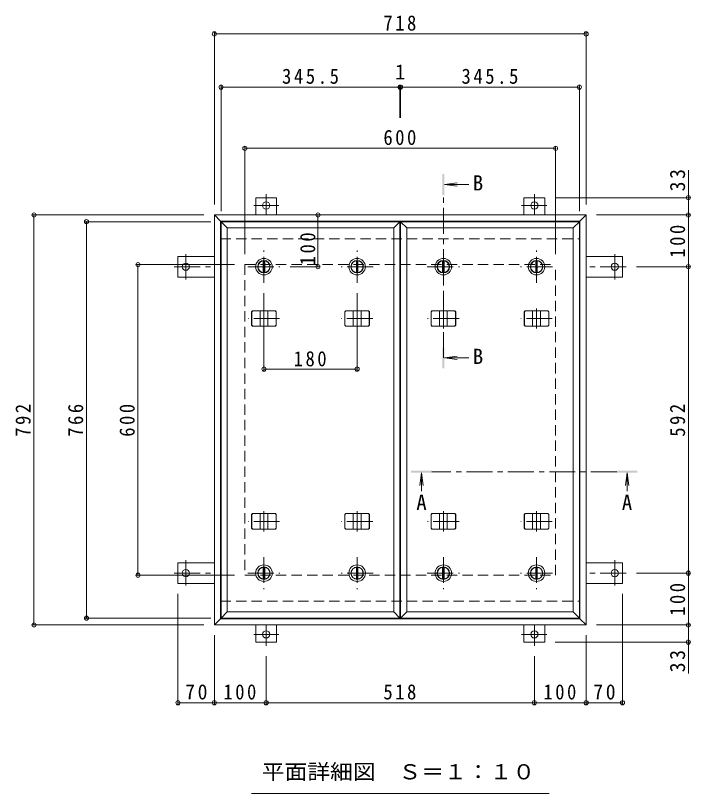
# Model space of a CAD drawing. Units: millimetres on the paper, enlarged 2 times, with parts at other scales. Extents: x -496 to 546, y -392 to 378.
# Drawn here: x -448.6 to -188, y 41.4 to 341.9 of the extents above; entities that cross this region are included whole.
import ezdxf
from ezdxf.enums import TextEntityAlignment as Align

# ---------------------------------------------------------------- set-up
doc = ezdxf.new("R2010")
doc.units = ezdxf.units.MM
doc.header["$LTSCALE"] = 2
doc.header["$PDMODE"] = 32
doc.header["$PDSIZE"] = 1.6
doc.linetypes.add('CHAIN1', pattern=[8, 5, -1, 1, -1])
doc.linetypes.add('DASHED2', pattern=[3, 2, -1])
for name, color, linetype, lineweight in [('0-1_躯体', 3, 'Continuous', 9), ('0-2_仕上', 3, 'Continuous', 9), ('0-3_建具', 4, 'Continuous', 9), ('0-4_その他', 2, 'Continuous', 9), ('0-5_寸法', 4, 'Continuous', 9), ('0-C', 2, 'Continuous', 9), ('0-E', 3, 'CHAIN1', 9), ('0-F', 7, 'Continuous', 9)]:
    doc.layers.add(name, color=color, linetype=linetype, lineweight=lineweight)
doc.styles.add('ＭＳ ゴシック', font='')
doc.styles.get('ＭＳ ゴシック').set_extended_font_data('MS Gothic')

msp = doc.modelspace()

# ---------------------------------------------------------------- linework, layer by layer
at = {"layer": '0-1_躯体'}
for p, q in [((-355.844, 271.514), (-347.844, 271.514)), ((-355.844, 264.875), (-355.844, 271.514)), ((-347.844, 264.875), (-347.844, 271.514)), ((-244.244, 271.514), (-252.244, 271.514)), ((-252.244, 264.875), (-252.244, 271.514)), ((-244.244, 264.875), (-244.244, 271.514)), ((-385.884, 248.875), (-385.884, 240.875)), ((-371.844, 248.875), (-385.884, 248.875)), ((-228.244, 248.875), (-214.204, 248.875)), ((-214.204, 248.875), (-214.204, 240.875)), ((-371.844, 240.875), (-385.884, 240.875)), ((-228.244, 240.875), (-214.204, 240.875)), ((-385.884, 122.474), (-385.884, 130.474)), ((-371.844, 130.474), (-385.884, 130.474)), ((-228.244, 130.474), (-214.204, 130.474)), ((-214.204, 122.474), (-214.204, 130.474)), ((-371.844, 122.474), (-385.884, 122.474)), ((-228.244, 122.474), (-214.204, 122.474)), ((-355.844, 106.474), (-355.844, 99.835)), ((-347.844, 106.474), (-347.844, 99.835)), ((-252.244, 106.474), (-252.244, 99.835)), ((-244.244, 106.474), (-244.244, 99.835)), ((-355.844, 99.835), (-347.844, 99.835)), ((-244.244, 99.835), (-252.244, 99.835))]:
    msp.add_line(p, q, dxfattribs=at)
at = {"layer": '0-1_躯体', "color": 2, "linetype": 'DASHED2'}
for p, q in [((-369.444, 255.674), (-230.644, 255.674)), ((-360.044, 245.674), (-240.044, 245.674)), ((-360.044, 245.674), (-360.044, 125.674)), ((-240.044, 125.674), (-240.044, 245.674)), ((-360.044, 125.674), (-240.044, 125.674)), ((-369.444, 115.675), (-230.644, 115.675))]:
    msp.add_line(p, q, dxfattribs=at)
at = {"layer": '0-1_躯体', "color": 2, "linetype": 'CHAIN1'}
for p, q in [((-316.694, 238.675), (-316.694, 251.075)), ((-247.394, 238.675), (-247.394, 251.075)), ((-310.494, 244.874), (-322.894, 244.874)), ((-241.194, 244.874), (-253.594, 244.874))]:
    msp.add_line(p, q, dxfattribs=at)
at = {"layer": '0-1_躯体', "color": 2}
for p, q in [((-316.994, 247.155), (-316.994, 242.594)), ((-316.394, 247.155), (-316.394, 242.594)), ((-247.694, 247.155), (-247.694, 242.594)), ((-247.094, 247.155), (-247.094, 242.594))]:
    msp.add_line(p, q, dxfattribs=at)
for centre, radius in [((-316.694, 244.875), 3.2), ((-316.694, 244.875), 2.4), ((-316.694, 244.875), 2.3), ((-247.394, 244.875), 3.2), ((-247.394, 244.875), 2.4), ((-247.394, 244.875), 2.3)]:
    msp.add_circle(centre, radius, dxfattribs=at)
at = {"layer": '0-2_仕上'}
for p, q in [((-369.244, 262.274), (-366.844, 259.874)), ((-369.244, 109.074), (-369.244, 262.274)), ((-369.244, 262.274), (-300.144, 262.274)), ((-302.544, 259.874), (-300.144, 262.274)), ((-300.144, 262.274), (-300.144, 109.074)), ((-299.944, 262.274), (-297.544, 259.874)), ((-299.944, 109.074), (-299.944, 262.274)), ((-299.944, 262.274), (-230.844, 262.274)), ((-233.244, 259.874), (-230.844, 262.274)), ((-230.844, 262.274), (-230.844, 109.074)), ((-366.844, 111.474), (-366.844, 259.874)), ((-366.844, 259.874), (-302.544, 259.874)), ((-302.544, 259.874), (-302.544, 111.474)), ((-297.544, 111.474), (-297.544, 259.874)), ((-297.544, 259.874), (-233.244, 259.874)), ((-233.244, 259.874), (-233.244, 111.474)), ((-369.244, 109.074), (-366.844, 111.474)), ((-302.544, 111.474), (-366.844, 111.474)), ((-300.144, 109.074), (-302.544, 111.474)), ((-299.944, 109.074), (-297.544, 111.474)), ((-233.244, 111.474), (-297.544, 111.474)), ((-230.844, 109.074), (-233.244, 111.474)), ((-300.144, 109.074), (-369.244, 109.074)), ((-230.844, 109.074), (-299.944, 109.074))]:
    msp.add_line(p, q, dxfattribs=at)
at = {"layer": '0-3_建具'}
for p, q in [((-369.444, 262.474), (-371.844, 264.874)), ((-228.244, 264.874), (-371.844, 264.874)), ((-371.844, 264.874), (-371.844, 106.474)), ((-230.644, 262.474), (-228.244, 264.874)), ((-228.244, 264.874), (-228.244, 106.474)), ((-230.644, 262.474), (-369.444, 262.474)), ((-369.444, 108.874), (-369.444, 262.474)), ((-230.644, 262.474), (-230.644, 108.874)), ((-357.461, 227.475), (-357.114, 227.875)), ((-357.461, 222.275), (-357.461, 227.475)), ((-357.381, 227.475), (-357.461, 227.475)), ((-357.381, 227.475), (-357.034, 227.875)), ((-357.381, 222.275), (-357.381, 227.475)), ((-348.273, 227.875), (-357.114, 227.875)), ((-354.194, 221.875), (-354.194, 227.875)), ((-351.194, 221.875), (-351.194, 227.875)), ((-348.007, 227.475), (-348.353, 227.875)), ((-347.927, 227.475), (-348.273, 227.875)), ((-348.007, 222.275), (-348.007, 227.475)), ((-348.007, 227.475), (-347.927, 227.475)), ((-347.927, 222.275), (-347.927, 227.475)), ((-321.461, 227.475), (-321.114, 227.875)), ((-321.461, 222.275), (-321.461, 227.475)), ((-321.381, 227.475), (-321.461, 227.475)), ((-321.381, 227.475), (-321.034, 227.875)), ((-321.381, 222.275), (-321.381, 227.475)), ((-312.273, 227.875), (-321.114, 227.875)), ((-318.194, 221.875), (-318.194, 227.875)), ((-315.194, 221.875), (-315.194, 227.875)), ((-312.007, 227.475), (-312.353, 227.875)), ((-311.927, 227.475), (-312.273, 227.875)), ((-312.007, 222.275), (-312.007, 227.475)), ((-312.007, 227.475), (-311.927, 227.475)), ((-311.927, 222.275), (-311.927, 227.475)), ((-288.161, 227.475), (-287.814, 227.875)), ((-288.161, 222.275), (-288.161, 227.475)), ((-288.081, 227.475), (-288.161, 227.475)), ((-288.081, 227.475), (-287.734, 227.875)), ((-288.081, 222.275), (-288.081, 227.475)), ((-278.973, 227.875), (-287.814, 227.875)), ((-284.894, 221.875), (-284.894, 227.875)), ((-281.894, 221.875), (-281.894, 227.875)), ((-278.707, 227.475), (-279.053, 227.875)), ((-278.627, 227.475), (-278.973, 227.875)), ((-278.707, 222.275), (-278.707, 227.475)), ((-278.707, 227.475), (-278.627, 227.475)), ((-278.627, 222.275), (-278.627, 227.475)), ((-252.161, 227.475), (-251.814, 227.875)), ((-252.161, 222.275), (-252.161, 227.475)), ((-252.081, 227.475), (-252.161, 227.475)), ((-252.081, 227.475), (-251.734, 227.875)), ((-252.081, 222.275), (-252.081, 227.475)), ((-242.973, 227.875), (-251.814, 227.875)), ((-248.894, 221.875), (-248.894, 227.875)), ((-245.894, 221.875), (-245.894, 227.875)), ((-242.707, 227.475), (-243.053, 227.875)), ((-242.627, 227.475), (-242.973, 227.875)), ((-242.707, 222.275), (-242.707, 227.475)), ((-242.707, 227.475), (-242.627, 227.475)), ((-242.627, 222.275), (-242.627, 227.475)), ((-357.461, 222.275), (-357.114, 221.875)), ((-357.381, 222.275), (-357.461, 222.275)), ((-357.381, 222.275), (-357.034, 221.875)), ((-357.114, 221.875), (-348.273, 221.875)), ((-348.007, 222.275), (-348.353, 221.875)), ((-347.927, 222.275), (-348.273, 221.875)), ((-348.007, 222.275), (-347.927, 222.275)), ((-321.461, 222.275), (-321.114, 221.875)), ((-321.381, 222.275), (-321.461, 222.275)), ((-321.381, 222.275), (-321.034, 221.875)), ((-321.114, 221.875), (-312.273, 221.875)), ((-312.007, 222.275), (-312.353, 221.875)), ((-311.927, 222.275), (-312.273, 221.875)), ((-312.007, 222.275), (-311.927, 222.275)), ((-288.161, 222.275), (-287.814, 221.875)), ((-288.081, 222.275), (-288.161, 222.275)), ((-288.081, 222.275), (-287.734, 221.875)), ((-287.814, 221.875), (-278.973, 221.875)), ((-278.707, 222.275), (-279.053, 221.875)), ((-278.627, 222.275), (-278.973, 221.875)), ((-278.707, 222.275), (-278.627, 222.275)), ((-252.161, 222.275), (-251.814, 221.875)), ((-252.081, 222.275), (-252.161, 222.275)), ((-252.081, 222.275), (-251.734, 221.875)), ((-251.814, 221.875), (-242.973, 221.875)), ((-242.707, 222.275), (-243.053, 221.875)), ((-242.627, 222.275), (-242.973, 221.875)), ((-242.707, 222.275), (-242.627, 222.275)), ((-357.461, 149.075), (-357.114, 149.475)), ((-357.461, 143.875), (-357.461, 149.075)), ((-357.381, 149.075), (-357.461, 149.075)), ((-357.381, 149.075), (-357.034, 149.475)), ((-357.381, 143.875), (-357.381, 149.075)), ((-348.273, 149.475), (-357.114, 149.475)), ((-354.194, 143.475), (-354.194, 149.475)), ((-351.194, 143.475), (-351.194, 149.475)), ((-348.007, 149.075), (-348.353, 149.475)), ((-347.927, 149.075), (-348.273, 149.475)), ((-348.007, 143.875), (-348.007, 149.075)), ((-348.007, 149.075), (-347.927, 149.075)), ((-347.927, 143.875), (-347.927, 149.075)), ((-321.461, 149.075), (-321.114, 149.475)), ((-321.461, 143.875), (-321.461, 149.075)), ((-321.381, 149.075), (-321.461, 149.075)), ((-321.381, 149.075), (-321.034, 149.475)), ((-321.381, 143.875), (-321.381, 149.075)), ((-312.273, 149.475), (-321.114, 149.475)), ((-318.194, 143.475), (-318.194, 149.475)), ((-315.194, 143.475), (-315.194, 149.475)), ((-312.007, 149.075), (-312.353, 149.475)), ((-311.927, 149.075), (-312.273, 149.475)), ((-312.007, 143.875), (-312.007, 149.075)), ((-312.007, 149.075), (-311.927, 149.075)), ((-311.927, 143.875), (-311.927, 149.075)), ((-288.161, 149.075), (-287.814, 149.475)), ((-288.161, 143.875), (-288.161, 149.075)), ((-288.081, 149.075), (-288.161, 149.075)), ((-288.081, 149.075), (-287.734, 149.475)), ((-288.081, 143.875), (-288.081, 149.075)), ((-278.973, 149.475), (-287.814, 149.475)), ((-284.894, 143.475), (-284.894, 149.475)), ((-281.894, 143.475), (-281.894, 149.475)), ((-278.707, 149.075), (-279.053, 149.475)), ((-278.627, 149.075), (-278.973, 149.475)), ((-278.707, 143.875), (-278.707, 149.075)), ((-278.707, 149.075), (-278.627, 149.075)), ((-278.627, 143.875), (-278.627, 149.075)), ((-252.161, 149.075), (-251.814, 149.475)), ((-252.161, 143.875), (-252.161, 149.075)), ((-252.081, 149.075), (-252.161, 149.075)), ((-252.081, 149.075), (-251.734, 149.475)), ((-252.081, 143.875), (-252.081, 149.075)), ((-242.973, 149.475), (-251.814, 149.475)), ((-248.894, 143.475), (-248.894, 149.475)), ((-245.894, 143.475), (-245.894, 149.475)), ((-242.707, 149.075), (-243.053, 149.475)), ((-242.627, 149.075), (-242.973, 149.475)), ((-242.707, 143.875), (-242.707, 149.075)), ((-242.707, 149.075), (-242.627, 149.075)), ((-242.627, 143.875), (-242.627, 149.075)), ((-357.461, 143.875), (-357.114, 143.475)), ((-357.381, 143.875), (-357.461, 143.875)), ((-357.381, 143.875), (-357.034, 143.475)), ((-357.114, 143.475), (-348.273, 143.475)), ((-348.007, 143.875), (-348.353, 143.475)), ((-347.927, 143.875), (-348.273, 143.475)), ((-348.007, 143.875), (-347.927, 143.875)), ((-321.461, 143.875), (-321.114, 143.475)), ((-321.381, 143.875), (-321.461, 143.875)), ((-321.381, 143.875), (-321.034, 143.475)), ((-321.114, 143.475), (-312.273, 143.475)), ((-312.007, 143.875), (-312.353, 143.475)), ((-311.927, 143.875), (-312.273, 143.475)), ((-312.007, 143.875), (-311.927, 143.875)), ((-288.161, 143.875), (-287.814, 143.475)), ((-288.081, 143.875), (-288.161, 143.875)), ((-288.081, 143.875), (-287.734, 143.475)), ((-287.814, 143.475), (-278.973, 143.475)), ((-278.707, 143.875), (-279.053, 143.475)), ((-278.627, 143.875), (-278.973, 143.475)), ((-278.707, 143.875), (-278.627, 143.875)), ((-252.161, 143.875), (-251.814, 143.475)), ((-252.081, 143.875), (-252.161, 143.875)), ((-252.081, 143.875), (-251.734, 143.475)), ((-251.814, 143.475), (-242.973, 143.475)), ((-242.707, 143.875), (-243.053, 143.475)), ((-242.627, 143.875), (-242.973, 143.475)), ((-242.707, 143.875), (-242.627, 143.875)), ((-369.444, 108.874), (-371.844, 106.474)), ((-369.444, 108.874), (-230.644, 108.874)), ((-228.244, 106.474), (-230.644, 108.874)), ((-228.244, 106.474), (-371.844, 106.474))]:
    msp.add_line(p, q, dxfattribs=at)
at = {"layer": '0-3_建具', "linetype": 'CHAIN1'}
for p, q in [((-352.694, 220.983), (-352.694, 228.766)), ((-316.694, 220.983), (-316.694, 228.766)), ((-283.394, 220.983), (-283.394, 228.766)), ((-247.394, 220.983), (-247.394, 228.766)), ((-346.617, 224.875), (-358.771, 224.875)), ((-310.617, 224.875), (-322.771, 224.875)), ((-277.317, 224.875), (-289.471, 224.875)), ((-241.317, 224.875), (-253.471, 224.875)), ((-352.694, 142.583), (-352.694, 150.366)), ((-316.694, 142.583), (-316.694, 150.366)), ((-283.394, 142.583), (-283.394, 150.366)), ((-247.394, 142.583), (-247.394, 150.366)), ((-346.617, 146.475), (-358.771, 146.475)), ((-310.617, 146.475), (-322.771, 146.475)), ((-277.317, 146.475), (-289.471, 146.475)), ((-241.317, 146.475), (-253.471, 146.475))]:
    msp.add_line(p, q, dxfattribs=at)
at = {"layer": '0-4_その他', "color": 7}
msp.add_line((-242.544, 41.365), (-357.544, 41.365), dxfattribs=at)
at = {"layer": '0-5_寸法', "color": 7}
for p, q in [((-188.755, 271.514), (-188.755, 282.146)), ((-188.755, 99.835), (-188.755, 87.714))]:
    msp.add_line(p, q, dxfattribs=at)
at = {"layer": '0-5_寸法'}
for p, q in [((-282.994, 276.638), (-278.037, 277.29)), ((-282.994, 276.638), (-278.037, 275.985)), ((-282.994, 276.638), (-273.501, 276.638)), ((-282.994, 209.613), (-278.037, 210.266)), ((-282.994, 209.613), (-278.037, 208.96)), ((-282.994, 209.613), (-273.501, 209.613)), ((-291.833, 165.274), (-292.486, 160.317)), ((-291.833, 165.274), (-291.833, 158.154)), ((-291.833, 165.274), (-291.181, 160.317)), ((-212.445, 165.274), (-213.098, 160.317)), ((-212.445, 165.274), (-211.793, 160.317)), ((-212.445, 165.274), (-212.445, 158.154))]:
    msp.add_line(p, q, dxfattribs=at)
at = {"layer": '0-5_寸法', "linetype": 'CHAIN1'}
for p, q in [((-283.394, 209.613), (-283.394, 272.638)), ((-216.445, 165.674), (-287.833, 165.674))]:
    msp.add_line(p, q, dxfattribs=at)
at = {"layer": '0-5_寸法'}
for points in [[(-282.994, 280.638), (-283.794, 280.638), (-282.994, 272.638), (-283.794, 272.638)], [(-282.994, 205.613), (-283.794, 205.613), (-282.994, 213.613), (-283.794, 213.613)], [(-295.833, 165.274), (-295.833, 166.074), (-287.833, 165.274), (-287.833, 166.074)], [(-208.445, 165.274), (-208.445, 166.074), (-216.445, 165.274), (-216.445, 166.074)]]:
    msp.add_solid(points, dxfattribs=at)
at = {"layer": '0-C', "linetype": 'CHAIN1'}
for p, q in [((-352.694, 238.675), (-352.694, 251.075)), ((-283.394, 238.675), (-283.394, 251.075)), ((-358.894, 244.874), (-346.494, 244.874)), ((-289.594, 244.874), (-277.194, 244.874)), ((-352.694, 132.675), (-352.694, 120.275)), ((-316.694, 132.675), (-316.694, 120.275)), ((-283.394, 132.675), (-283.394, 120.275)), ((-247.394, 132.675), (-247.394, 120.275)), ((-358.894, 126.475), (-346.494, 126.475)), ((-310.494, 126.475), (-322.894, 126.475)), ((-289.594, 126.475), (-277.194, 126.475)), ((-241.194, 126.475), (-253.594, 126.475))]:
    msp.add_line(p, q, dxfattribs=at)
at = {"layer": '0-C'}
for p, q in [((-352.994, 247.155), (-352.994, 242.594)), ((-352.394, 247.155), (-352.394, 242.594)), ((-283.694, 247.155), (-283.694, 242.594)), ((-283.094, 247.155), (-283.094, 242.594)), ((-352.994, 124.194), (-352.994, 128.755)), ((-352.394, 124.194), (-352.394, 128.755)), ((-316.994, 124.194), (-316.994, 128.755)), ((-316.394, 124.194), (-316.394, 128.755)), ((-283.694, 124.194), (-283.694, 128.755)), ((-283.094, 124.194), (-283.094, 128.755)), ((-247.694, 124.194), (-247.694, 128.755)), ((-247.094, 124.194), (-247.094, 128.755))]:
    msp.add_line(p, q, dxfattribs=at)
for centre, radius in [((-352.694, 244.875), 3.2), ((-352.694, 244.875), 2.4), ((-352.694, 244.875), 2.3), ((-283.394, 244.875), 3.2), ((-283.394, 244.875), 2.4), ((-283.394, 244.875), 2.3), ((-352.694, 126.475), 3.2), ((-316.694, 126.475), 3.2), ((-283.394, 126.475), 3.2), ((-247.394, 126.475), 3.2), ((-352.694, 126.475), 2.4), ((-352.694, 126.475), 2.3), ((-316.694, 126.475), 2.4), ((-316.694, 126.475), 2.3), ((-283.394, 126.475), 2.4), ((-283.394, 126.475), 2.3), ((-247.394, 126.475), 2.4), ((-247.394, 126.475), 2.3)]:
    msp.add_circle(centre, radius, dxfattribs=at)
at = {"layer": '0-E'}
for p, q in [((-351.844, 272.946), (-351.844, 264.875)), ((-248.244, 272.946), (-248.244, 264.875)), ((-346.876, 268.514), (-356.653, 268.514)), ((-253.212, 268.514), (-243.434, 268.514)), ((-382.884, 239.907), (-382.884, 249.684)), ((-217.204, 239.907), (-217.204, 249.684)), ((-387.316, 244.875), (-371.844, 244.875)), ((-212.772, 244.875), (-228.244, 244.875)), ((-382.884, 131.442), (-382.884, 121.665)), ((-217.204, 131.442), (-217.204, 121.665)), ((-387.316, 126.474), (-371.844, 126.474)), ((-212.772, 126.474), (-228.244, 126.474)), ((-351.844, 98.403), (-351.844, 106.474)), ((-248.244, 98.403), (-248.244, 106.474)), ((-346.876, 102.835), (-356.653, 102.835)), ((-253.212, 102.835), (-243.434, 102.835))]:
    msp.add_line(p, q, dxfattribs=at)
at = {"layer": '0-E', "linetype": 'Continuous'}
for centre in [(-351.844, 268.514), (-248.244, 268.514), (-382.884, 244.875), (-217.204, 244.875), (-382.884, 126.474), (-217.204, 126.474), (-351.844, 102.835), (-248.244, 102.835)]:
    msp.add_circle(centre, 1.4, dxfattribs=at)
at = {"layer": '0-F'}
for p, q in [((-371.844, 335.417), (-371.844, 268.874)), ((-371.844, 334.817), (-228.244, 334.817)), ((-228.244, 335.417), (-228.244, 268.874)), ((-369.244, 314.858), (-369.244, 266.274)), ((-369.244, 314.258), (-300.144, 314.258)), ((-300.144, 314.858), (-300.144, 302.41)), ((-300.144, 314.258), (-299.944, 314.258)), ((-299.944, 314.858), (-299.944, 302.41)), ((-299.944, 314.258), (-230.844, 314.258)), ((-230.844, 314.858), (-230.844, 266.274)), ((-360.044, 291.218), (-360.044, 249.674)), ((-360.044, 290.618), (-240.044, 290.618)), ((-240.044, 291.218), (-240.044, 249.674)), ((-188.155, 271.514), (-240.244, 271.514)), ((-188.755, 264.874), (-188.755, 271.514)), ((-442.125, 264.875), (-375.844, 264.875)), ((-441.525, 264.875), (-441.525, 106.474)), ((-331.836, 264.875), (-331.836, 244.874)), ((-188.155, 264.874), (-224.244, 264.874)), ((-188.755, 264.874), (-188.755, 244.874)), ((-421.835, 262.274), (-373.244, 262.274)), ((-421.235, 262.274), (-421.235, 109.074)), ((-401.945, 245.674), (-364.044, 245.674)), ((-401.345, 125.674), (-401.345, 245.674)), ((-331.236, 244.874), (-342.494, 244.874)), ((-188.155, 244.874), (-208.772, 244.874)), ((-188.755, 126.474), (-188.755, 244.874)), ((-352.694, 204.709), (-352.694, 234.675)), ((-316.694, 204.709), (-316.694, 234.675)), ((-352.694, 205.309), (-316.694, 205.309)), ((-188.155, 126.474), (-208.772, 126.474)), ((-188.755, 126.474), (-188.755, 106.474)), ((-401.945, 125.674), (-364.044, 125.674)), ((-385.884, 75.797), (-385.884, 118.474)), ((-214.204, 75.797), (-214.204, 118.474)), ((-421.835, 109.074), (-373.244, 109.074)), ((-442.125, 106.474), (-375.844, 106.474)), ((-188.155, 106.474), (-224.244, 106.474)), ((-188.755, 106.474), (-188.755, 99.835)), ((-371.844, 75.797), (-371.844, 102.474)), ((-228.244, 75.797), (-228.244, 102.474)), ((-188.155, 99.835), (-240.244, 99.835)), ((-351.844, 75.797), (-351.844, 94.403)), ((-248.244, 75.797), (-248.244, 94.403)), ((-385.884, 76.397), (-371.844, 76.397)), ((-371.844, 76.397), (-351.844, 76.397)), ((-351.844, 76.397), (-248.244, 76.397)), ((-248.244, 76.397), (-228.244, 76.397)), ((-228.244, 76.397), (-214.204, 76.397))]:
    msp.add_line(p, q, dxfattribs=at)
for p in [(-371.844, 334.817), (-228.244, 334.817), (-369.244, 314.258), (-300.144, 314.258), (-299.944, 314.258), (-230.844, 314.258), (-360.044, 290.618), (-240.044, 290.618), (-188.755, 271.514), (-441.525, 264.875), (-331.836, 264.875), (-188.755, 264.874), (-421.235, 262.274), (-401.345, 245.674), (-331.836, 244.874), (-188.755, 244.874), (-352.694, 205.309), (-316.694, 205.309), (-401.345, 125.674), (-188.755, 126.474), (-421.235, 109.074), (-441.525, 106.474), (-188.755, 106.474), (-188.755, 99.835), (-385.884, 76.397), (-371.844, 76.397), (-351.844, 76.397), (-248.244, 76.397), (-228.244, 76.397), (-214.204, 76.397)]:
    msp.add_point(p, dxfattribs=at)

# ---------------------------------------------------------------- texts
at = {"layer": '0-4_その他', "style": 'ＭＳ ゴシック', "width": 1.1}
msp.add_text('平面詳細図\u3000Ｓ＝１：１０', height=5.865, dxfattribs=at).set_placement((-353.544, 45.037), align=Align.BOTTOM_LEFT)
at = {"layer": '0-5_寸法', "color": 2, "style": 'ＭＳ ゴシック'}
for s, p in [('B', (-271.988, 272.559)), ('B', (-271.988, 205.534)), ('A', (-293.833, 149.135)), ('A', (-214.445, 149.135))]:
    msp.add_text(s, height=5.865, dxfattribs=at).set_placement(p, align=Align.BOTTOM_LEFT)
at = {"layer": '0-F', "color": 2, "style": 'ＭＳ ゴシック'}
msp.add_text('1', height=5.865, dxfattribs=at).set_placement((-302.044, 315.458), align=Align.BOTTOM_LEFT)
at = {"layer": '0-F', "color": 2, "char_height": 5.865, "attachment_point": 7, "style": 'ＭＳ ゴシック'}
for s, insert in [('\\T1.27;\\W0.9;718', (-306.544, 336.017)), ('\\T1.28;\\W0.9;345.5', (-345.694, 315.458)), ('\\T1.28;\\W0.9;345.5', (-276.394, 315.458)), ('\\T1.27;\\W0.9;600', (-306.544, 291.818)), ('\\T1.27;\\W0.9;180', (-341.194, 206.309)), ('\\T1.27;\\W0.95;70', (-383.114, 77.597)), ('\\T1.27;\\W0.9;100', (-368.344, 77.597)), ('\\T1.27;\\W0.9;518', (-306.544, 77.597)), ('\\T1.27;\\W0.9;100', (-244.744, 77.597)), ('\\T1.27;\\W0.95;70', (-225.474, 77.597))]:
    msp.add_mtext(s, dxfattribs=dict(at, insert=insert))
at = {"layer": '0-F', "color": 2, "char_height": 5.865, "attachment_point": 7, "rotation": 90, "style": 'ＭＳ ゴシック'}
for s, insert in [('\\T1.27;\\W0.95;33', (-189.955, 273.982)), ('\\T1.27;\\W0.9;100', (-189.955, 248.374)), ('\\T1.27;\\W0.9;100', (-332.796, 245.431)), ('\\T1.27;\\W0.9;792', (-442.725, 179.174)), ('\\T1.27;\\W0.9;766', (-422.435, 179.174)), ('\\T1.27;\\W0.9;600', (-402.545, 179.174)), ('\\T1.27;\\W0.9;592', (-189.955, 179.174)), ('\\T1.27;\\W0.9;100', (-189.955, 109.974)), ('\\T1.27;\\W0.95;33', (-189.955, 88.175))]:
    msp.add_mtext(s, dxfattribs=dict(at, insert=insert))

doc.saveas('drawing.dxf')
